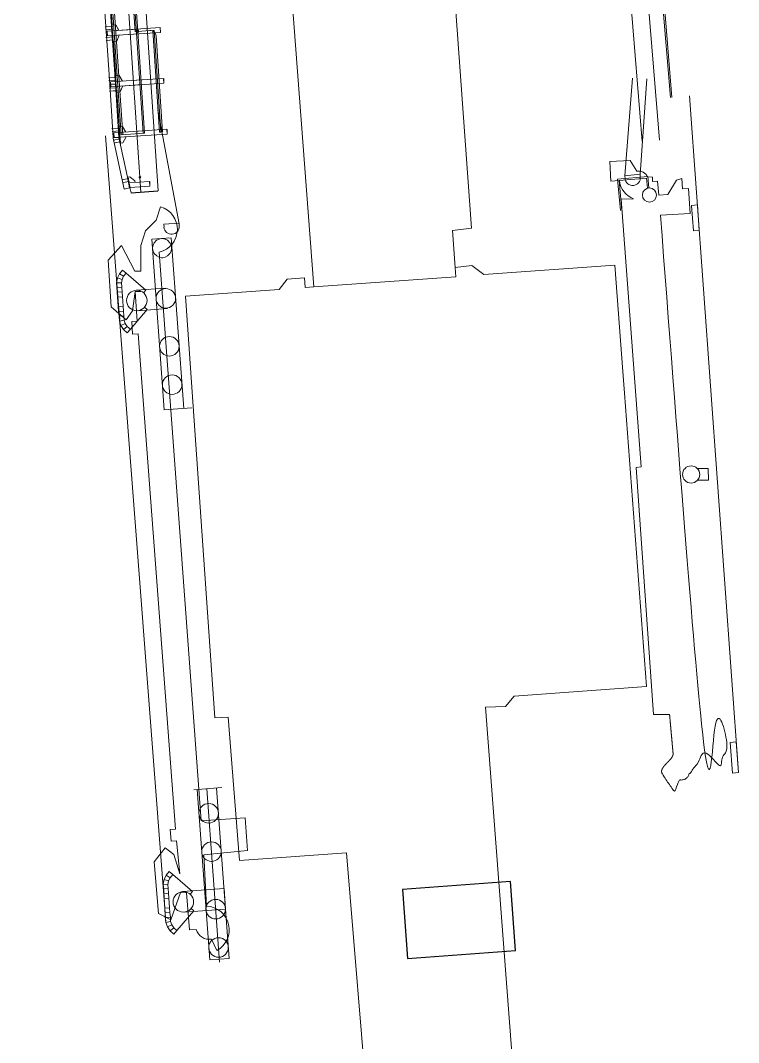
# Model space of a CAD drawing. Header units: millimetres. Extents: x 0 to 840, y 0 to 594.
# Drawn here: x 666.805 to 669.048, y 202.531 to 205.721 of the extents above; entities that cross this region are included whole.
import ezdxf

# ---------------------------------------------------------------- set-up
doc = ezdxf.new("R2010")
doc.units = ezdxf.units.MM
doc.layers.add('AC-0000-BESTAAND-co-06', color=1, linetype='Continuous')

msp = doc.modelspace()

# ---------------------------------------------------------------- linework, layer by layer
at = {"layer": 'AC-0000-BESTAAND-co-06', "linetype": 'Continuous', "lineweight": 13, "transparency": 33554687}
for p, q in [((668.3753, 210.5183), (668.8009, 205.3476)), ((668.4307, 210.3929), (668.8351, 205.4805)), ((668.4355, 210.3933), (668.8399, 205.4809)), ((666.8565, 209.9923), (667.1812, 205.1853)), ((666.8191, 209.8064), (667.1197, 205.3643)), ((666.8239, 209.8067), (667.1245, 205.3647)), ((666.8841, 209.8108), (667.1632, 205.686)), ((666.888, 209.811), (667.1886, 205.369)), ((668.7471, 205.3432), (668.6542, 206.4712)), ((667.1545, 206.3812), (667.2351, 205.1889)), ((667.1285, 206.3197), (667.1713, 205.6871)), ((667.0845, 205.8147), (667.0918, 205.7069)), ((667.0932, 205.7025), (667.0694, 205.7009)), ((667.0932, 205.7025), (667.0695, 205.7009)), ((667.0938, 205.6935), (667.0701, 205.6919)), ((667.0938, 205.6935), (667.0701, 205.6919)), ((667.0954, 205.6696), (667.0717, 205.668)), ((667.0954, 205.6695), (667.0717, 205.668)), ((667.2412, 205.6987), (667.0918, 205.6888)), ((667.1732, 205.6944), (667.0918, 205.6889)), ((667.0918, 205.6883), (667.0927, 205.6745)), ((667.0918, 205.6882), (667.0927, 205.6745)), ((667.0928, 205.6739), (667.2421, 205.6837)), ((667.0928, 205.6739), (667.1742, 205.6794)), ((667.1632, 205.686), (667.1719, 205.6866)), ((667.1713, 205.6871), (667.2093, 205.6896)), ((667.1719, 205.6866), (667.1928, 205.3693)), ((667.2186, 205.6897), (667.2222, 205.6899)), ((667.2186, 205.6897), (667.2395, 205.3724)), ((667.2222, 205.6899), (667.2431, 205.3726)), ((667.2284, 205.6728), (667.2482, 205.3732)), ((667.2421, 205.6837), (667.2412, 205.6987)), ((667.096, 205.6606), (667.0722, 205.659)), ((667.096, 205.6606), (667.0723, 205.659)), ((667.0953, 205.656), (667.1025, 205.5483)), ((667.1037, 205.5438), (667.0799, 205.5422)), ((667.1039, 205.5439), (667.0802, 205.5423)), ((667.1042, 205.5348), (667.0805, 205.5333)), ((667.1045, 205.5349), (667.0808, 205.5333)), ((667.1058, 205.5109), (667.0821, 205.5093)), ((667.1061, 205.5109), (667.0824, 205.5093)), ((667.2516, 205.54), (667.1022, 205.5302)), ((667.1839, 205.5357), (667.1025, 205.5302)), ((667.1025, 205.5296), (667.1035, 205.5159)), ((667.1032, 205.5152), (667.2526, 205.5251)), ((667.1035, 205.5153), (667.1849, 205.5208)), ((667.2526, 205.5251), (667.2516, 205.54)), ((668.717, 205.5405), (668.6924, 205.2366)), ((668.7612, 205.5394), (668.7402, 205.2406)), ((667.1064, 205.5019), (667.0827, 205.5003)), ((667.1067, 205.502), (667.083, 205.5004)), ((667.106, 205.4974), (667.1169, 205.3352)), ((669.0478, 203.3735), (668.8949, 205.4856)), ((667.3007, 205.086), (667.2337, 205.4416)), ((667.1141, 205.3852), (667.0904, 205.3836)), ((667.1115, 205.3895), (667.1103, 205.3894)), ((667.1103, 205.3894), (667.1125, 205.3565)), ((667.1115, 205.3895), (667.1235, 205.3903)), ((667.1137, 205.3566), (667.1115, 205.3895)), ((667.1137, 205.3561), (667.1115, 205.3895)), ((667.2621, 205.3814), (667.1127, 205.3715)), ((667.1235, 205.3903), (667.1336, 205.3729)), ((667.2631, 205.3664), (667.2621, 205.3814)), ((667.2571, 202.9354), (667.0701, 205.3613)), ((667.1147, 205.3762), (667.091, 205.3746)), ((667.1166, 205.3518), (667.0945, 205.3472)), ((667.1125, 205.3559), (667.0946, 205.3547)), ((667.0946, 205.3547), (667.0946, 205.3535)), ((667.0946, 205.3535), (667.1284, 205.1946)), ((667.1125, 205.3565), (667.1125, 205.3559)), ((667.1137, 205.3565), (667.1125, 205.3565)), ((667.1125, 205.356), (667.1461, 205.1983)), ((667.1125, 205.3559), (667.1163, 205.338)), ((667.1127, 205.3709), (667.1136, 205.3572)), ((667.1137, 205.3566), (667.2631, 205.3664)), ((667.1175, 205.3382), (667.1137, 205.356)), ((667.1928, 205.3693), (667.1197, 205.3643)), ((667.1346, 205.3579), (667.1242, 205.3396)), ((667.1892, 205.3691), (667.1928, 205.3693)), ((667.2395, 205.3724), (667.2431, 205.3726)), ((667.1184, 205.343), (667.0963, 205.3384)), ((667.1175, 205.3382), (667.1163, 205.338)), ((667.1175, 205.3382), (667.1242, 205.3396)), ((667.1435, 205.228), (667.1214, 205.2234)), ((667.139, 205.2316), (667.1461, 205.2331)), ((667.139, 205.2316), (667.146, 205.1984)), ((667.1401, 205.2318), (667.1472, 205.1985)), ((667.1623, 205.2207), (667.1461, 205.2331)), ((668.7644, 205.234), (668.6697, 205.2255)), ((668.6697, 205.2255), (668.6786, 205.1276)), ((668.7604, 205.2292), (668.6746, 205.2214)), ((668.6924, 205.2366), (668.7402, 205.2409)), ((668.6932, 205.2276), (668.6924, 205.2366)), ((668.7402, 205.2409), (668.741, 205.2319)), ((668.7632, 205.1978), (668.7604, 205.2292)), ((668.7677, 205.1982), (668.7644, 205.234)), ((667.1453, 205.2191), (667.1232, 205.2146)), ((667.146, 205.1984), (667.1284, 205.1946)), ((667.208, 205.2185), (667.1439, 205.2142)), ((667.1472, 205.1985), (667.1461, 205.1983)), ((667.147, 205.1994), (667.209, 205.2035)), ((667.147, 205.1994), (667.1505, 205.1832)), ((667.1623, 205.2207), (667.1634, 205.2155)), ((667.209, 205.2035), (667.208, 205.2185)), ((668.6746, 205.2214), (668.683, 205.128)), ((667.1505, 205.1832), (667.2351, 205.1889)), ((667.3005, 205.0884), (667.2526, 205.0849)), ((667.2533, 205.0759), (667.2526, 205.0849)), ((667.3011, 205.0794), (667.3005, 205.0884)), ((667.2756, 205.0423), (667.2148, 205.0379)), ((667.2541, 204.5055), (667.2148, 205.0379)), ((667.3148, 204.51), (667.2756, 205.0423)), ((667.2386, 204.9977), (667.3698, 203.2222)), ((667.1355, 204.9323), (667.1965, 204.8797)), ((667.1659, 204.8789), (667.259, 204.8857)), ((667.1892, 204.8712), (667.1965, 204.8797)), ((667.1083, 204.8576), (667.1105, 204.8277)), ((667.1233, 204.8587), (667.1255, 204.8288)), ((667.1484, 204.7578), (667.201, 204.8188)), ((667.1706, 204.8151), (667.2637, 204.8219)), ((667.1925, 204.8261), (667.201, 204.8188)), ((667.3398, 204.5119), (667.2524, 204.5054)), ((667.4342, 203.3263), (667.3468, 203.3199)), ((667.3961, 202.7883), (667.3568, 203.3206)), ((667.4271, 202.7815), (667.3872, 203.3229)), ((667.4569, 202.7927), (667.4176, 203.3251)), ((667.2809, 203.055), (667.3419, 203.0024)), ((667.3113, 203.0016), (667.4408, 203.0111)), ((667.3346, 202.9939), (667.3419, 203.0024)), ((667.4455, 202.9473), (667.4408, 203.0111)), ((667.256, 202.9504), (667.2538, 202.9803)), ((667.2709, 202.9515), (667.2687, 202.9814)), ((667.2938, 202.8805), (667.3464, 202.9415)), ((667.316, 202.9378), (667.4455, 202.9473)), ((667.3379, 202.9488), (667.3464, 202.9415)), ((667.4569, 202.7927), (667.3961, 202.7883))]:
    msp.add_line(p, q, dxfattribs=at)
at = {"layer": 'AC-0000-BESTAAND-co-06', "lineweight": 0, "ltscale": 0.45, "transparency": 33554687}
for p, q in [((668.1989, 202.8068), (668.1986, 202.8064)), ((668.3511, 202.8178), (668.351, 202.8176))]:
    msp.add_line(p, q, dxfattribs=at)
at = {"layer": 'AC-0000-BESTAAND-co-06', "linetype": 'Continuous', "lineweight": 13, "transparency": 33554687, "flags": 128}
for points in [[(667.3642, 213.0054), (667.4226, 212.2094), (666.8049, 212.162), (666.8475, 211.5133), (666.9033, 210.9185), (666.9142, 210.7596), (666.8446, 210.7536), (666.8515, 210.6675), (666.9203, 210.6706), (666.9208, 210.6641), (667.2269, 210.6851), (667.2838, 210.689), (667.3457, 209.8785), (667.3461, 209.8293), (667.721, 204.8892)], [(668.1624, 204.9502), (668.1547, 205.0654), (668.214, 205.0726), (668.1568, 205.8657)], [(667.1137, 205.6753), (667.1059, 205.6567), (667.094, 205.6559), (667.0906, 205.7068), (667.1026, 205.7076), (667.1127, 205.6902)], [(667.1137, 205.6753), (667.106, 205.6568), (667.094, 205.6559), (667.0906, 205.7068), (667.1025, 205.7076), (667.1127, 205.6903)], [(667.1245, 205.5167), (667.1167, 205.4981), (667.1047, 205.4973), (667.1013, 205.5482), (667.1133, 205.549), (667.1235, 205.5317)], [(668.901, 205.1439), (668.9195, 205.1454), (668.9248, 205.0658), (668.9074, 205.0644)], [(668.901, 205.1439), (668.9074, 205.0644)], [(667.8934, 202.2795), (667.8232, 203.1232), (667.4888, 203.0992), (667.4539, 203.546), (667.4124, 203.5446), (667.3201, 204.8603), (667.6133, 204.8814), (667.6381, 204.9133), (667.6919, 204.9172), (667.6941, 204.8872), (667.721, 204.8892), (668.1647, 204.9211), (668.1624, 204.9502), (668.215, 204.9564), (668.2523, 204.9277), (668.6616, 204.9571), (668.6864, 204.6256), (668.6915, 204.5578), (668.7601, 203.6418), (668.347, 203.6115), (668.3202, 203.5793), (668.2575, 203.5778), (668.3567, 202.2795)], [(667.1808, 204.875), (667.1628, 204.875), (667.1553, 204.8143), (667.1353, 204.7866), (667.0881, 204.8273)], [(667.1064, 204.8864), (667.1149, 204.788)], [(667.1628, 204.875), (667.1698, 204.7823), (667.1524, 204.781), (667.1554, 204.7421), (667.1727, 204.7434), (667.1727, 204.7434), (667.2895, 203.1966)], [(668.9207, 204.2858), (668.9534, 204.2861), (668.9528, 204.3223), (668.9205, 204.3226)], [(667.3698, 203.2222), (667.5068, 203.2323), (667.5137, 203.1305), (667.3775, 203.1169)], [(667.2922, 203.1607), (667.2759, 203.1597), (667.2721, 203.1952), (667.2895, 203.1966)], [(667.2515, 203.02), (667.2582, 202.9107)]]:
    msp.add_lwpolyline(points, dxfattribs=at)
for points in [[(667.0624, 205.8384), (667.0838, 205.5218), (667.1018, 205.523), (667.0804, 205.8396)], [(667.0928, 205.6558), (667.094, 205.6559), (667.0906, 205.7068), (667.0894, 205.7067)], [(667.0928, 205.6559), (667.094, 205.6559), (667.0906, 205.7068), (667.0894, 205.7067)], [(667.0756, 205.6878), (667.0766, 205.6728), (667.0916, 205.6738), (667.0906, 205.6888)], [(667.0756, 205.6878), (667.0766, 205.6728), (667.0916, 205.6738), (667.0906, 205.6888)], [(667.2421, 205.6843), (667.2427, 205.6844), (667.2418, 205.6981), (667.2412, 205.6981)], [(667.1035, 205.4972), (667.1047, 205.4973), (667.1013, 205.5482), (667.1001, 205.5481)], [(667.0839, 205.5212), (667.0945, 205.3553), (667.1125, 205.3565), (667.1018, 205.5224)], [(667.0863, 205.5291), (667.0874, 205.5142), (667.1023, 205.5152), (667.1013, 205.5302)], [(667.2526, 205.5257), (667.2532, 205.5257), (667.2523, 205.5395), (667.2517, 205.5394)], [(667.0965, 205.3705), (667.0975, 205.3555), (667.1125, 205.3565), (667.1115, 205.3715)], [(667.263, 205.367), (667.2636, 205.367), (667.2627, 205.3808), (667.2621, 205.3808)], [(667.2089, 205.2041), (667.2095, 205.2041), (667.2086, 205.2179), (667.208, 205.2179)], [(667.1511, 205.1832), (667.1511, 205.1823), (667.2345, 205.188), (667.2345, 205.1889)], [(667.2379, 204.9823), (667.2304, 204.986), (667.2229, 204.9935), (667.2191, 205.001), (667.2172, 205.0085), (667.2172, 205.0123), (667.2191, 205.0198), (667.2228, 205.0273), (667.2303, 205.0348), (667.2378, 205.0386), (667.2453, 205.0405), (667.249, 205.0405), (667.2565, 205.0386), (667.264, 205.0349), (667.2715, 205.0274), (667.2753, 205.0199), (667.2772, 205.0124), (667.2772, 205.0087), (667.2754, 205.0012), (667.2716, 204.9937), (667.2641, 204.9861), (667.2567, 204.9824), (667.2492, 204.9805), (667.2454, 204.9805)], [(667.1241, 204.9421), (667.1144, 204.9307), (667.127, 204.9224), (667.1355, 204.9323)], [(667.1078, 204.9172), (667.105, 204.9025), (667.1201, 204.9016), (667.1222, 204.9125)], [(667.1144, 204.9307), (667.1078, 204.9172), (667.1222, 204.9125), (667.127, 204.9224)], [(667.1061, 204.8875), (667.105, 204.9025), (667.1201, 204.9016), (667.1211, 204.8886)], [(667.1072, 204.8726), (667.1061, 204.8875), (667.1211, 204.8886), (667.1222, 204.8737)], [(667.1083, 204.8576), (667.1072, 204.8726), (667.1222, 204.8737), (667.1233, 204.8587)], [(667.1105, 204.8277), (667.1116, 204.8127), (667.1266, 204.8138), (667.1255, 204.8288)], [(667.1116, 204.8127), (667.1128, 204.7978), (667.1277, 204.7989), (667.1266, 204.8138)], [(667.1128, 204.7978), (667.1139, 204.7828), (667.1287, 204.7859), (667.1277, 204.7989)], [(667.1188, 204.7686), (667.1139, 204.7828), (667.1287, 204.7859), (667.1323, 204.7754)], [(667.1272, 204.7562), (667.1188, 204.7686), (667.1323, 204.7754), (667.1385, 204.7663)], [(667.1386, 204.7464), (667.1272, 204.7562), (667.1385, 204.7663), (667.1484, 204.7578)], [(669.0293, 203.3719), (669.0213, 203.4676), (669.0399, 203.4691), (669.0478, 203.3735)], [(667.2598, 203.0534), (667.2533, 203.0399), (667.2676, 203.0352), (667.2724, 203.0451)], [(667.2696, 203.0648), (667.2598, 203.0534), (667.2724, 203.0451), (667.2809, 203.055)], [(667.2533, 203.0399), (667.2504, 203.0252), (667.2656, 203.0243), (667.2676, 203.0352)], [(667.2516, 203.0102), (667.2504, 203.0252), (667.2656, 203.0243), (667.2665, 203.0113)], [(667.2527, 202.9953), (667.2516, 203.0102), (667.2665, 203.0113), (667.2676, 202.9964)], [(667.2538, 202.9803), (667.2527, 202.9953), (667.2676, 202.9964), (667.2687, 202.9814)], [(667.256, 202.9504), (667.2571, 202.9354), (667.272, 202.9365), (667.2709, 202.9515)], [(667.2571, 202.9354), (667.2582, 202.9205), (667.2731, 202.9216), (667.272, 202.9365)], [(667.2582, 202.9205), (667.2593, 202.9055), (667.2741, 202.9086), (667.2731, 202.9216)], [(667.2642, 202.8913), (667.2593, 202.9055), (667.2741, 202.9086), (667.2777, 202.8981)], [(667.2726, 202.8789), (667.2642, 202.8913), (667.2777, 202.8981), (667.2839, 202.889)], [(667.284, 202.8691), (667.2726, 202.8789), (667.2839, 202.889), (667.2938, 202.8805)]]:
    msp.add_lwpolyline(points, close=True, dxfattribs=at)
for points in [[(668.7821, 203.5543), (668.7279, 204.3261), (668.7438, 204.3273), (668.6815, 205.1631), (668.7196, 205.1643), (668.7196, 205.1643, -0.270004), (668.6756, 205.2211), (668.6756, 205.2211), (668.6488, 205.2197), (668.646, 205.2805), (668.7095, 205.2836), (668.73, 205.2505), (668.73, 205.2505, -0.355051), (668.7636, 205.2328), (668.7636, 205.2328), (668.7789, 205.2323), (668.7787, 205.218), (668.7943, 205.2198), (668.7991, 205.1757), (668.8264, 205.1777), (668.8538, 205.2222), (668.8702, 205.2274), (668.8729, 205.196), (668.891, 205.1964), (668.8962, 205.1187), (668.8041, 205.1128)], [(667.0881, 204.8273), (667.0784, 204.9726), (667.1206, 205.019), (667.1627, 204.938), (667.1807, 204.938), (667.1806, 205.0185), (667.1955, 205.0645), (667.2284, 205.098), (667.2421, 205.1395), (667.2421, 205.1395, -0.771274), (667.2386, 204.9977)], [(667.2922, 203.1607), (667.3029, 203.0572), (667.2837, 203.1177), (667.2565, 203.1386), (667.2227, 203.095), (667.2362, 202.9339), (667.2747, 202.9133), (667.3053, 202.9985), (667.3234, 202.9978), (667.3333, 202.882), (667.3539, 202.8838), (667.3539, 202.8838, 0.391686), (667.4021, 202.8537), (667.4021, 202.8537), (667.4181, 202.8175), (667.4181, 202.8175, 0.76108), (667.3862, 202.9565), (667.3862, 202.9565), (667.3775, 203.1169)]]:
    msp.add_lwpolyline(points, format="xyb", dxfattribs=at)
at = {"layer": 'AC-0000-BESTAAND-co-06', "linetype": 'Continuous', "lineweight": 30, "transparency": 33554687, "flags": 128}
msp.add_lwpolyline([(668.3511, 202.8176), (668.3353, 203.033), (667.9981, 203.0083), (667.9981, 203.0083), (668.0139, 202.7929)], close=True, dxfattribs=at)
at = {"layer": 'AC-0000-BESTAAND-co-06', "linetype": 'Continuous', "lineweight": 13, "transparency": 33554687}
for centre, radius in [((667.1713, 205.6871), 0.00342), ((667.1781, 205.2315), 0.0027), ((668.7695, 205.1762), 0.0221), ((667.1683, 204.847), 0.032), ((667.2589, 204.8536), 0.0305), ((667.27, 204.704), 0.0305), ((667.2788, 204.5843), 0.0305), ((668.8996, 204.304), 0.0268), ((667.3929, 203.2463), 0.0305), ((667.4017, 203.1266), 0.0305), ((667.3137, 202.9697), 0.032), ((667.4149, 202.9471), 0.0305), ((667.4237, 202.8274), 0.0305)]:
    msp.add_circle(centre, radius, dxfattribs=at)
for centre, radius, start, end in [((667.2105, 205.6716), 0.018, 3.7694, 93.7941), ((668.7171, 205.2298), 0.024, 185.1596, 5.1596), ((667.2772, 205.0777), 0.024, 184.2179, 4.2179)]:
    msp.add_arc(centre, radius, start, end, dxfattribs=at)
msp.add_rational_spline([(668.7821, 203.5543), (668.7988, 203.5545), (668.8156, 203.5547), (668.8323, 203.5549), (668.836, 203.5139), (668.8397, 203.4729), (668.8434, 203.4319), (668.8438, 203.4124), (668.798, 203.3905), (668.8091, 203.3706), (668.8194, 203.3521), (668.834, 203.3337), (668.8451, 203.3165), (668.8517, 203.3062), (668.8583, 203.3504), (668.8635, 203.3506), (668.8795, 203.3472), (668.8926, 203.357), (668.894, 203.3732), (668.899, 203.3737), (668.904, 203.3741), (668.909, 203.3745), (668.9087, 203.3799), (668.9083, 203.3853), (668.908, 203.3907), (668.913, 203.3907), (668.9179, 203.3907), (668.9229, 203.3907), (668.9224, 203.4056), (668.922, 203.4204), (668.9215, 203.4352), (668.9308, 203.4348), (668.9401, 203.4344), (668.9494, 203.434), (668.9602, 203.4207), (668.971, 203.4075), (668.9818, 203.3942), (668.9874, 203.3948), (668.9929, 203.3953), (668.9985, 203.3959), (668.9981, 203.4053), (668.9977, 203.4147), (668.9973, 203.4241), (669.0028, 203.4248), (669.0083, 203.4255), (669.0138, 203.4262), (669.0114, 203.4582), (669.0091, 203.4902), (669.0068, 203.5222), (668.9956, 203.5209), (668.9845, 203.5197), (668.9733, 203.5184), (668.9661, 203.5129), (668.9589, 203.5074), (668.9518, 203.5019), (668.9402, 203.5007), (668.9286, 203.4996), (668.917, 203.4985), (668.8793, 204.0366), (668.8417, 204.5747), (668.8041, 205.1128)], [1, 1, 1, 1, 1, 1, 1, 1, 1, 1, 1, 1, 1, 1, 1, 1, 0.77455740488, 0.77455740488, 1, 1, 1, 1, 1, 1, 1, 1, 1, 1, 1, 1, 1, 1, 1, 1, 1, 1, 1, 1, 1, 1, 1, 1, 1, 1, 1, 1, 1, 1, 1, 1, 1, 1, 1, 1, 1, 1, 1, 1, 1, 1, 1], degree=3, knots=[0, 0, 0, 0, 0.125, 0.125, 0.125, 0.25, 0.25, 0.25, 0.350914, 0.350914, 0.350914, 0.444309, 0.444309, 0.444309, 0.5, 0.5, 0.5, 0.75, 0.75, 0.75, 0.767857, 0.767857, 0.767857, 0.785714, 0.785714, 0.785714, 0.803571, 0.803571, 0.803571, 0.821429, 0.821429, 0.821429, 0.839286, 0.839286, 0.839286, 0.857143, 0.857143, 0.857143, 0.875, 0.875, 0.875, 0.892857, 0.892857, 0.892857, 0.910714, 0.910714, 0.910714, 0.928571, 0.928571, 0.928571, 0.946429, 0.946429, 0.946429, 0.964286, 0.964286, 0.964286, 0.982143, 0.982143, 0.982143, 1, 1, 1, 1], dxfattribs=at)

doc.saveas('drawing.dxf')
